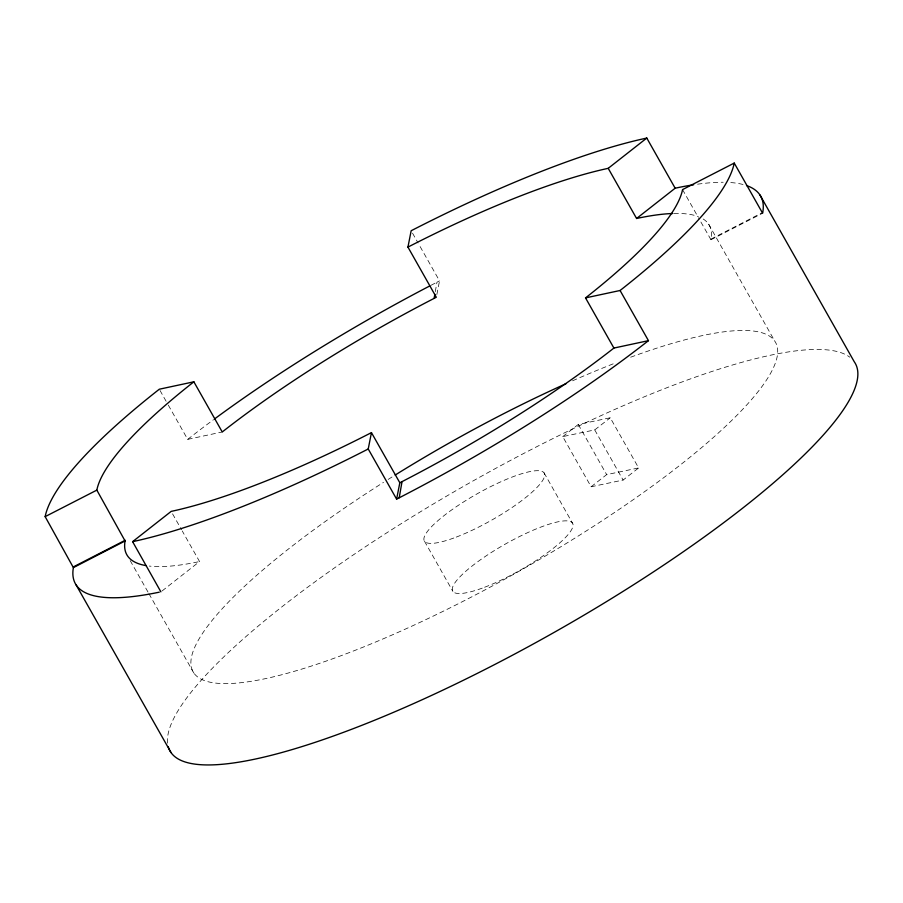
<?xml version="1.0" encoding="UTF-8"?>
<svg xmlns="http://www.w3.org/2000/svg" width="903" height="903" viewBox="0 0 903 903"><rect width="100%" height="100%" fill="white"/><g stroke="black" fill="none" stroke-linecap="round" stroke-linejoin="round"><path stroke-width="0.68" stroke-dasharray="4.51 3.39" d="M435.302 291.646L436.95 282.221L439.535 280.889L418.766 244.194M703.189 219.011A334.595 72.996 -29.5 0 1 711.056 239.058L710.943 239.701L698.47 217.725M436.849 294.536L439.535 280.889M162.088 590.946L199.552 561.542L182.248 530.964M562.738 436.612L578.281 424.466L610.259 417.773L638.635 467.935L623.104 480.057L591.115 486.762L562.738 436.612L594.727 429.907L610.259 417.773M591.115 486.762L606.658 474.617L638.635 467.935M711.056 239.058L762.764 212.419M710.932 239.746L762.617 213.232M168.308 405.12L187.689 439.366L222.24 431.973M708.641 224.192L774.672 340.95M682.555 189.596L697.782 216.506M594.727 429.907L623.104 480.057M578.281 424.466L606.658 474.617M412.536 233.188L418.078 242.975M544.058 472.845L572.434 523.006M424.5 541.224L452.877 591.386M160 390.446L167.608 403.901M172.552 513.841L181.548 529.734M130.19 560.605L148.194 592.402M148.893 593.632L193.897 673.119M167.586 743.124A393.652 85.875 -29.5 0 1 470.429 482.416A393.652 85.875 -29.5 0 1 849.779 357.182M630.678 357.204A334.595 72.996 -29.5 0 1 697.985 450.653A334.595 72.996 -29.5 0 1 239.34 682.871A334.595 72.996 -29.5 0 1 383.527 482.349M388.166 479.414A334.595 72.996 -29.5 0 1 393.979 475.779M572.558 380.806A334.595 72.996 -29.5 0 1 614.841 363.209M198.084 561.858A334.595 72.996 -29.5 0 1 149.311 566.068M673.931 213.458A334.595 72.996 -29.5 0 1 698.335 216.607M187.689 439.366A393.652 85.875 -29.5 0 1 213.526 419.692M431.036 285.28A393.652 85.875 -29.5 0 1 436.95 282.221M697.579 184.189A393.652 85.875 -29.5 0 1 723.168 182.259M730.787 182.564A393.652 85.875 -29.5 0 1 743.756 184.686M456.263 537.093A68.876 15.024 -29.5 0 0 544.633 474.301A68.876 15.024 -29.5 0 0 451.951 509.732A68.876 15.024 -29.5 0 0 456.263 537.093M484.629 587.243A68.876 15.024 -29.5 0 0 573.01 524.451A68.876 15.024 -29.5 0 0 480.328 559.883A68.876 15.024 -29.5 0 0 484.629 587.243"/><path stroke-width="1.35" d="M159.267 592.176A393.652 85.875 -29.5 0 1 73.38 567.615L45.15 516.64A393.652 85.875 -29.5 0 1 159.312 389.216L193.863 381.811L222.24 431.973A334.595 72.996 -29.5 0 1 434.117 298.385L436.307 297.256L407.942 247.106L411.158 230.739A393.652 85.875 -29.5 0 1 646.785 138.057L675.162 188.208A393.652 85.875 -29.5 0 1 693.662 184.765M145.947 565.583A334.595 72.996 -29.5 0 1 125.077 540.965L96.835 490.126A334.595 72.996 -29.5 0 1 193.863 381.811M160.881 591.837L132.606 541.665L171.175 511.391A334.595 72.996 -29.5 0 0 371.449 432.616L368.232 448.983L396.609 499.133L399.194 497.801L402.027 481.638A334.595 72.996 -29.5 0 0 613.905 348.061L648.456 340.657L620.079 290.495A393.652 85.875 -29.5 0 0 734.241 163.071L762.617 213.232L762.764 212.419A393.652 85.875 -29.5 0 0 746.499 185.533M434.117 298.385L434.828 294.344M396.609 499.133L399.826 482.766L371.449 432.616M407.942 247.106A334.595 72.996 -29.5 0 1 608.216 168.33L646.785 138.057M608.216 168.33L636.592 218.481L675.162 188.208M73.38 567.615L125.077 540.965M402.027 481.638L399.826 482.766M45.15 516.64L96.835 490.126M734.241 163.071L682.555 189.596A334.595 72.996 -29.5 0 1 585.528 297.9L613.905 348.061M73.527 566.802L125.212 540.276M585.528 297.9L620.079 290.495M759.92 194.935L854.283 361.798A393.652 85.875 -29.5 0 1 549.667 634.911A393.652 85.875 -29.5 0 1 168.308 746.871M76.134 584.963L171.028 752.583M395.142 475.057A334.595 72.996 -29.5 0 1 566.057 383.696M368.232 448.983A393.652 85.875 -29.5 0 1 132.606 541.665M648.456 340.657A393.652 85.875 -29.5 0 1 399.194 497.801M214.575 418.924A393.652 85.875 -29.5 0 1 429.851 285.901M636.592 218.481A334.595 72.996 -29.5 0 1 672.746 213.503"/></g></svg>
